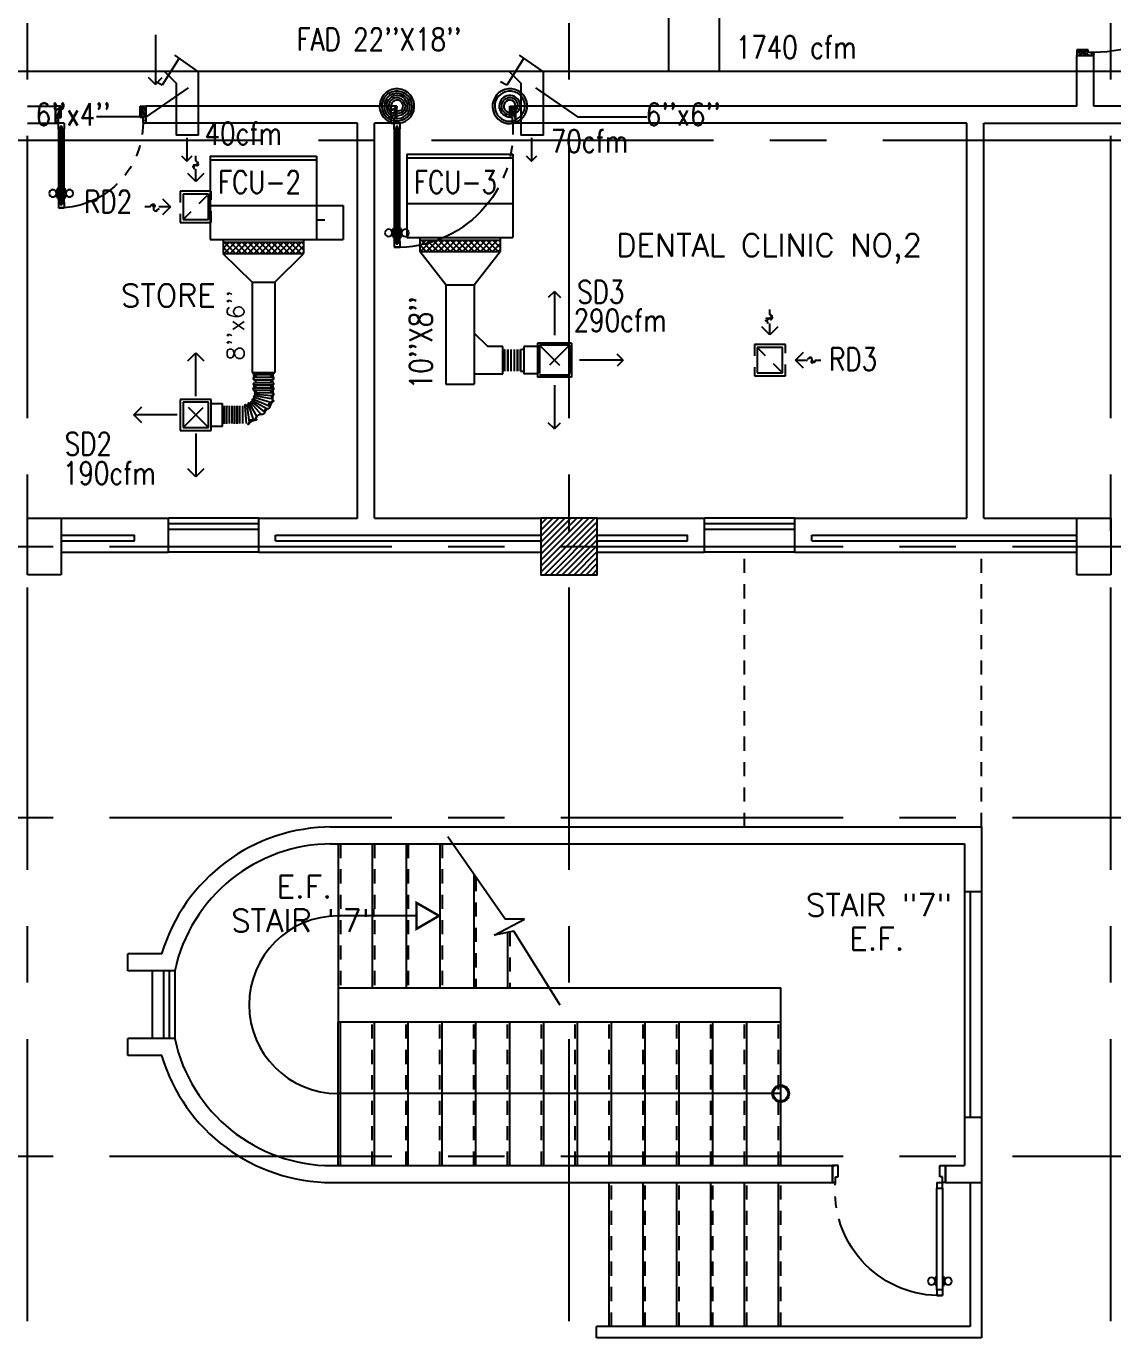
# Model space of a CAD drawing. Extents: x 417866230.2 to 417866327.8, y 43498045.5 to 43498135.4.
# Drawn here: x 417866274.21 to 417866283.83, y 43498056.09 to 43498067.71 of the extents above; entities that cross this region are included whole.
import ezdxf
from ezdxf.enums import TextEntityAlignment as Align

# ---------------------------------------------------------------- set-up
doc = ezdxf.new("R2010")
doc.units = 0
doc.header["$MEASUREMENT"] = 0
for name, pattern in [('CENTERX2', [4, 2.5, -0.5, 0.5, -0.5]), ('HIDDEN', [0.375, 0.25, -0.125]), ('HIDDEN2', [0.1875, 0.125, -0.0625])]:
    doc.linetypes.add(name, pattern=pattern)
doc.layers.get('0').update_dxf_attribs({"linetype": 'CONTINUOUS'})
for name, color, linetype in [('AXES', 11, 'CENTERX2'), ('COL', 9, 'CONTINUOUS'), ('DOOR', 9, 'CONTINUOUS'), ('DUCT', 6, 'CONTINUOUS'), ('FCU', 6, 'CONTINUOUS'), ('Handrail', 9, 'CONTINUOUS'), ('HAT', 12, 'CONTINUOUS'), ('HIDDEN', 9, 'HIDDEN2'), ('INSUL', 9, 'CONTINUOUS'), ('M-AC-FLEX', 3, 'CONTINUOUS'), ('M-EGU.', 2, 'CONTINUOUS'), ('RM-NAME', 9, 'CONTINUOUS'), ('SCD', 2, 'CONTINUOUS'), ('Step', 9, 'CONTINUOUS'), ('STR', 9, 'CONTINUOUS'), ('WALL', 4, 'CONTINUOUS'), ('WIN', 9, 'CONTINUOUS')]:
    doc.layers.add(name, color=color, linetype=linetype)
doc.styles.add('ROMANS', font='ROMANS.shx', dxfattribs={"width": 0.6})
pattern_1 = [(45, (0, 0), (-26.5165042945, 26.5165042945), [])]

# ---------------------------------------------------------------- blocks, each defined once
blk = doc.blocks.new('RM1')
at = {"layer": 'RM-NAME', "style": 'ROMANS'}
for tag, p in [('ROOMNAME1', (0, 324)), ('ROOMNAME2', (0, 0))]:
    blk.add_attdef(tag, text='', height=200, dxfattribs=at).set_placement(p, align=Align.MIDDLE)
blk = doc.blocks.new('*X105')
at = {"color": 0}
for p, q in [((61359, 10129), (61837, 10607)), ((61359, 10182), (61784, 10607)), ((61359, 10235), (61731, 10607)), ((61359, 10288), (61678, 10607)), ((61359, 10341), (61624, 10607)), ((61359, 10395), (61571, 10607)), ((61359, 10448), (61518, 10607)), ((61359, 10501), (61465, 10607)), ((61359, 10554), (61412, 10607)), ((61359, 10607), (61359, 10607)), ((61390, 10107), (61859, 10576)), ((61443, 10107), (61859, 10523)), ((61496, 10107), (61859, 10470)), ((61549, 10107), (61859, 10417)), ((61602, 10107), (61859, 10364)), ((61655, 10107), (61859, 10311)), ((61708, 10107), (61859, 10258)), ((61761, 10107), (61859, 10205)), ((61814, 10107), (61859, 10152))]:
    blk.add_line(p, q, dxfattribs=at)
blk = doc.blocks.new('COL50')
at = {"layer": 'COL'}
blk.add_lwpolyline([(-250, 250), (-250, -250), (250, -250), (250, 250)], close=True, dxfattribs=at)
blk = doc.blocks.new('A$C74DC60CF')
at = {"layer": 'DOOR', "color": 0, "linetype": 'ByBlock'}
for p, q in [((74, 1078), (74, 1168)), ((81, 1168), (74, 1168)), ((81, 1200), (81, 1250)), ((131, 1250), (81, 1250)), ((81, 1250), (131, 1250)), ((81, 1200), (98, 1200)), ((98, 1200), (98, 1220)), ((98, 1220), (114, 1220)), ((114, 1200), (114, 1220)), ((114, 1200), (131, 1200)), ((131, 1200), (131, 1250)), ((131, 1168), (138, 1168)), ((138, 1078), (138, 1168)), ((65, 1155), (65, 1090)), ((74, 1155), (65, 1155)), ((74, 1090), (65, 1090)), ((74, 1155), (74, 1090)), ((81, 1078), (74, 1078)), ((131, 1078), (138, 1078)), ((138, 1155), (138, 1090)), ((138, 1155), (147, 1155)), ((138, 1090), (147, 1090)), ((147, 1155), (147, 1090)), ((56, 150), (56, 0)), ((56, 150), (81, 150)), ((98, 200), (81, 200)), ((81, 200), (81, 150)), ((131, 150), (81, 150)), ((81, 150), (81, 100)), ((98, 180), (98, 200)), ((114, 180), (98, 180)), ((131, 200), (114, 200)), ((114, 200), (114, 180)), ((131, 150), (131, 200)), ((1131, 150), (1131, 100)), ((1156, 150), (1131, 150)), ((1156, 150), (1156, 0)), ((1156, 0), (1156, 150)), ((106, 0), (56, 0)), ((81, 100), (106, 100)), ((106, 100), (106, 0)), ((1131, 100), (1106, 100)), ((1106, 100), (1106, 0)), ((1106, 0), (1156, 0))]:
    blk.add_line(p, q, dxfattribs=at)
at = {"layer": 'DOOR', "linetype": 'ByBlock'}
for p, q in [((81, 200), (81, 1200)), ((98, 200), (98, 1200)), ((114, 200), (114, 1200)), ((131, 1200), (131, 200))]:
    blk.add_line(p, q, dxfattribs=at)
at = {"layer": 'DOOR', "color": 9, "linetype": 'ByBlock'}
for p, q in [((106, 0), (56, 114)), ((106, 0), (56, 40)), ((106, 0), (93, 100)), ((1106, 0), (1156, 114)), ((1106, 0), (1119, 100)), ((1106, 0), (1156, 40))]:
    blk.add_line(p, q, dxfattribs=at)
at = {"layer": 'DOOR', "color": 0, "linetype": 'ByBlock'}
for centre in [(32, 1123), (179, 1123)]:
    blk.add_circle(centre, 32.4, dxfattribs=at)
at = {"layer": 'DOOR', "linetype": 'HIDDEN', "ltscale": 0.5}
blk.add_arc((106, 223), 1028, 355.9414, 91.3941, dxfattribs=at)
at = {"layer": 'DOOR', "color": 9, "linetype": 'ByBlock'}
for centre, radius, start, end in [((106, 0), 154, 103.7142, 108.8947), ((106, 0), 134, 100.72, 111.8402), ((1106, 0), 134, 68.1598, 79.28), ((1106, 0), 154, 71.1053, 76.2858), ((106, 0), 114, 102.6226, 115.9162), ((106, 0), 94.4, 90, 121.9818), ((106, 0), 74.4, 90, 132.2236), ((106, 0), 54.4, 90, 156.7926), ((106, 0), 34.4, 90, 180), ((106, 0), 14.4, 90, 180), ((1106, 0), 94.4, 58.0182, 90), ((1106, 0), 74.4, 47.7764, 90), ((1106, 0), 54.4, 23.2074, 90), ((1106, 0), 34.4, 0, 90), ((1106, 0), 14.4, 0, 90)]:
    blk.add_arc(centre, radius, start, end, dxfattribs=at)
blk = doc.blocks.new('DOOR80')
at = {"layer": 'DOOR', "color": 7, "linetype": 'ByBlock'}
for p, q in [((-150, 800), (0, 800)), ((-150, 800), (-150, 775)), ((0, 800), (-150, 800)), ((-150, 775), (-100, 775)), ((0, 750), (-114, 800)), ((-100, 775), (-100, 750)), ((0, 750), (-100, 763)), ((-100, 750), (0, 750)), ((0, 750), (-40, 800)), ((0, 750), (0, 800)), ((-850, 75), (-900, 75)), ((-900, 75), (-900, 25)), ((-900, 25), (-900, 75)), ((-850, 25), (-900, 25)), ((-850, 58), (-870, 58)), ((-870, 42), (-870, 58)), ((-850, 42), (-870, 42)), ((-850, 58), (-850, 75)), ((-850, 25), (-850, 42)), ((-727, 82), (-817, 82)), ((-817, 75), (-817, 82)), ((-817, 25), (-817, 18)), ((-727, 18), (-817, 18)), ((-805, 91), (-740, 91)), ((-805, 82), (-805, 91)), ((-805, 82), (-740, 82)), ((-805, 18), (-740, 18)), ((-805, 18), (-805, 9)), ((-805, 9), (-740, 9)), ((-740, 82), (-740, 91)), ((-740, 18), (-740, 9)), ((-727, 75), (-727, 82)), ((-727, 25), (-727, 18)), ((-150, 75), (-200, 75)), ((-200, 75), (-200, 58)), ((-200, 58), (-180, 58)), ((-180, 42), (-200, 42)), ((-200, 42), (-200, 25)), ((-200, 25), (-150, 25)), ((-180, 58), (-180, 42)), ((-150, 75), (-150, 25)), ((-150, 25), (-100, 25)), ((-150, 0), (-150, 25)), ((0, 0), (-150, 0)), ((0, 50), (-114, 0)), ((-100, 25), (-100, 50)), ((0, 50), (-100, 37)), ((-100, 50), (0, 50)), ((0, 50), (-40, 0)), ((0, 50), (0, 0))]:
    blk.add_line(p, q, dxfattribs=at)
at = {"layer": 'DOOR', "linetype": 'ByBlock'}
for p, q in [((-850, 75), (-200, 75)), ((-200, 58), (-850, 58)), ((-200, 42), (-850, 42)), ((-200, 25), (-850, 25))]:
    blk.add_line(p, q, dxfattribs=at)
at = {"layer": 'DOOR', "color": 7, "linetype": 'ByBlock'}
for centre in [(-772, 124), (-772, -24)]:
    blk.add_circle(centre, 32.4, dxfattribs=at)
at = {"layer": 'DOOR', "linetype": 'HIDDEN', "ltscale": 0.5}
blk.add_arc((-149, 23), 752, 90.0695, 176.0204, dxfattribs=at)
at = {"layer": 'DOOR', "color": 7, "linetype": 'ByBlock'}
for centre, radius, start, end in [((0, 750), 154, 161.1053, 166.2858), ((0, 750), 134, 158.1598, 169.28), ((0, 750), 94.4, 148.0182, 180), ((0, 750), 74.4, 137.7764, 180), ((0, 750), 54.4, 113.2074, 180), ((0, 750), 34.4, 90, 180), ((0, 750), 14.4, 90, 180), ((0, 50), 154, 193.7142, 198.8947), ((0, 50), 134, 190.72, 201.8402), ((0, 50), 114, 192.6226, 205.9162), ((0, 50), 94.4, 180, 211.9818), ((0, 50), 74.4, 180, 222.2236), ((0, 50), 54.4, 180, 246.7926), ((0, 50), 34.4, 180, 270), ((0, 50), 14.4, 180, 270)]:
    blk.add_arc(centre, radius, start, end, dxfattribs=at)
blk = doc.blocks.new('DOOR100')
at = {"layer": 'DOOR', "color": 7, "linetype": 'ByBlock'}
for p, q in [((-75, 1250), (-75, 1300)), ((-75, 1300), (-25, 1300)), ((-25, 1300), (-75, 1300)), ((-25, 1250), (-25, 1300)), ((-91, 1205), (-91, 1140)), ((-82, 1205), (-91, 1205)), ((-82, 1128), (-82, 1218)), ((-75, 1218), (-82, 1218)), ((-82, 1205), (-82, 1140)), ((-58, 1250), (-75, 1250)), ((-58, 1250), (-58, 1270)), ((-42, 1270), (-58, 1270)), ((-42, 1250), (-42, 1270)), ((-25, 1250), (-42, 1250)), ((-25, 1218), (-18, 1218)), ((-18, 1128), (-18, 1218)), ((-18, 1205), (-18, 1140)), ((-18, 1205), (-9, 1205)), ((-9, 1205), (-9, 1140)), ((-82, 1140), (-91, 1140)), ((-75, 1128), (-82, 1128)), ((-25, 1128), (-18, 1128)), ((-18, 1140), (-9, 1140)), ((-1200, 0), (-1200, 150)), ((-1200, 150), (-1175, 150)), ((-1200, 150), (-1200, 0)), ((-1175, 150), (-1175, 100)), ((-75, 200), (-58, 200)), ((-75, 150), (-75, 200)), ((-75, 150), (-25, 150)), ((-58, 200), (-58, 180)), ((-58, 180), (-42, 180)), ((-42, 200), (-25, 200)), ((-42, 180), (-42, 200)), ((-25, 200), (-25, 150)), ((0, 150), (-25, 150)), ((-25, 150), (-25, 100)), ((0, 0), (0, 150)), ((0, 150), (0, 0)), ((-1150, 0), (-1200, 114)), ((-1150, 0), (-1200, 40)), ((-1150, 0), (-1200, 0)), ((-1175, 100), (-1150, 100)), ((-1150, 0), (-1163, 100)), ((-1150, 100), (-1150, 0)), ((-50, 0), (0, 114)), ((-50, 100), (-50, 0)), ((-50, 0), (-37, 100)), ((-25, 100), (-50, 100)), ((-50, 0), (0, 40)), ((-50, 0), (0, 0))]:
    blk.add_line(p, q, dxfattribs=at)
at = {"layer": 'DOOR', "linetype": 'ByBlock'}
for p, q in [((-75, 1250), (-75, 200)), ((-58, 200), (-58, 1250)), ((-42, 200), (-42, 1250)), ((-25, 200), (-25, 1250))]:
    blk.add_line(p, q, dxfattribs=at)
at = {"layer": 'DOOR', "color": 7, "linetype": 'ByBlock'}
for centre in [(-124, 1173), (24, 1173)]:
    blk.add_circle(centre, 32.4, dxfattribs=at)
at = {"layer": 'DOOR', "linetype": 'HIDDEN', "ltscale": 0.5}
blk.add_arc((-25, 150), 1150, 90, 180, dxfattribs=at)
at = {"layer": 'DOOR', "color": 7, "linetype": 'ByBlock'}
for centre, radius, start, end in [((-1150, 0), 154, 103.7142, 108.8947), ((-1150, 0), 134, 100.72, 111.8402), ((-50, 0), 134, 68.1598, 79.28), ((-50, 0), 154, 71.1053, 76.2858), ((-1150, 0), 94.4, 90, 121.9818), ((-1150, 0), 74.4, 90, 132.2236), ((-1150, 0), 54.4, 90, 156.7926), ((-1150, 0), 34.4, 90, 180), ((-1150, 0), 14.4, 90, 180), ((-50, 0), 94.4, 58.0182, 90), ((-50, 0), 74.4, 47.7764, 90), ((-50, 0), 54.4, 23.2074, 90), ((-50, 0), 34.4, 0, 90), ((-50, 0), 14.4, 0, 90), ((-50, 0), 114, 64.0838, 77.3774)]:
    blk.add_arc(centre, radius, start, end, dxfattribs=at)
blk = doc.blocks.new('STL-DR')
at = {"layer": 'DOOR', "color": 0, "linetype": 'ByBlock'}
for p, q in [((50, 0), (0, 0)), ((0, -150), (0, 0)), ((50, -100), (50, 0)), ((25, -100), (50, -100)), ((25, -150), (25, -100)), ((950, -100), (950, 0)), ((950, 0), (1000, 0)), ((975, -100), (950, -100)), ((975, -150), (975, -100)), ((1000, 0), (1000, -150)), ((0, -150), (25, -150)), ((75, -150), (25, -150)), ((25, -200), (25, -150)), ((75, -200), (25, -200)), ((75, -150), (75, -200)), ((1000, -150), (975, -150)), ((18, -990), (9, -990)), ((9, -1055), (9, -990)), ((18, -978), (18, -1068)), ((25, -978), (18, -978)), ((18, -1055), (18, -990)), ((75, -978), (82, -978)), ((82, -978), (82, -1068)), ((82, -990), (91, -990)), ((82, -1055), (82, -990)), ((91, -1055), (91, -990)), ((18, -1055), (9, -1055)), ((25, -1068), (18, -1068)), ((25, -1100), (75, -1100)), ((25, -1100), (25, -1150)), ((25, -1150), (75, -1150)), ((75, -1150), (25, -1150)), ((75, -1068), (82, -1068)), ((75, -1100), (75, -1150)), ((82, -1055), (91, -1055))]:
    blk.add_line(p, q, dxfattribs=at)
at = {"layer": 'DOOR', "linetype": 'ByBlock'}
for p, q in [((25, -200), (25, -1100)), ((75, -1100), (75, -200))]:
    blk.add_line(p, q, dxfattribs=at)
at = {"layer": 'DOOR', "color": 0, "linetype": 'ByBlock'}
for centre in [(-24, -1023), (124, -1023)]:
    blk.add_circle(centre, 32.4, dxfattribs=at)
at = {"layer": 'DOOR', "linetype": 'HIDDEN', "ltscale": 0.5}
blk.add_arc((50, -223), 928, 271.544, 4.4816, dxfattribs=at)
at = {"layer": 'WALL'}
for p, q in [((0, 0), (0, -150)), ((0, 0), (0, -150)), ((1000, 0), (1000, -150))]:
    blk.add_line(p, q, dxfattribs=at)
blk = doc.blocks.new('9RCD')
at = {"color": 2}
blk.add_line((0, 407), (0, 450), dxfattribs=at)
at = {"layer": 'M-EGU.'}
for p, q in [((0, 225), (-71, 296)), ((0, 225), (0, 332)), ((71, 296), (0, 225)), ((-225, 0), (-326, 0)), ((-296, 71), (-225, 0)), ((-225, 0), (-296, -71)), ((112, 112), (-112, 112)), ((-112, 112), (-112, -112)), ((112, -112), (112, 112)), ((-112, -112), (112, -112))]:
    blk.add_line(p, q, dxfattribs=at)
at = {"layer": 'M-EGU.', "linetype": 'HIDDEN'}
for p, q in [((138, 138), (-138, 138)), ((-138, 138), (-138, -138)), ((138, -138), (138, 138)), ((-112, -112), (112, 112)), ((-138, -138), (138, -138))]:
    blk.add_line(p, q, dxfattribs=at)
at = {"layer": 'M-EGU.', "color": 2}
blk.add_line((-406, 0), (-450, 0), dxfattribs=at)
blk.add_lwpolyline([(0, 407, -0.187862), (18, 396, -0.202645), (23, 376, -0.616915), (-2, 368, 0.668708), (-25, 358, 0.194285), (-18, 340, 0.186051), (0, 332)], format="xyb", dxfattribs=at)
at = {"layer": 'M-EGU.'}
blk.add_lwpolyline([(-406, 0, -0.1324), (-395, 16, -0.15664), (-379, 22, -0.736612), (-367, -9, 0.774232), (-353, -39, 0.203349), (-332, -26, 0.193808), (-326, 0)], format="xyb", dxfattribs=at)
blk = doc.blocks.new('*X118')
at = {"color": 0}
for p, q in [((23912, -1650), (23966, -1596)), ((23912, -1597), (23913, -1596)), ((23919, -1696), (24019, -1596)), ((24023, -1696), (23923, -1596)), ((23972, -1696), (24072, -1596)), ((24076, -1696), (23976, -1596)), ((24025, -1696), (24125, -1596)), ((24129, -1696), (24029, -1596)), ((24078, -1696), (24178, -1596)), ((24182, -1696), (24082, -1596)), ((24131, -1696), (24231, -1596)), ((24235, -1696), (24135, -1596)), ((24184, -1696), (24284, -1596)), ((24288, -1696), (24188, -1596)), ((24237, -1696), (24337, -1596)), ((24341, -1696), (24241, -1596)), ((24290, -1696), (24390, -1596)), ((24394, -1696), (24294, -1596)), ((24343, -1696), (24443, -1596)), ((24447, -1696), (24347, -1596)), ((24396, -1696), (24496, -1596)), ((24500, -1696), (24400, -1596)), ((24449, -1696), (24549, -1596)), ((24553, -1696), (24453, -1596)), ((24502, -1696), (24602, -1596)), ((24606, -1696), (24506, -1596)), ((24624, -1660), (24559, -1596)), ((24624, -1607), (24612, -1596)), ((23970, -1696), (23912, -1638)), ((23917, -1696), (23912, -1691)), ((24555, -1696), (24624, -1628)), ((24608, -1696), (24624, -1681))]:
    blk.add_line(p, q, dxfattribs=at)
blk = doc.blocks.new('WAP12')
at = {"color": 6}
for p, q in [((-559, 529), (381, 529)), ((-559, 529), (-559, -208)), ((381, 529), (381, -208)), ((-559, 92), (381, 92)), ((-559, -208), (381, -208))]:
    blk.add_line(p, q, dxfattribs=at)
at = {"color": 3}
for p, q in [((-559, 497), (381, 497)), ((381, 92), (619, 92)), ((619, 92), (619, -208)), ((381, -34), (455, -34)), ((-445, -208), (-445, -333)), ((267, -208), (267, -333)), ((381, -208), (619, -208)), ((-445, -233), (267, -233)), ((-445, -333), (267, -333))]:
    blk.add_line(p, q, dxfattribs=at)
at = {"color": 11}
blk.add_blockref('*X118', (-24357, 1362), dxfattribs=at)

msp = doc.modelspace()

# ---------------------------------------------------------------- hatches: boundary and pattern name
at = {"layer": 'HAT'}
h = msp.add_hatch(dxfattribs=at)
h.set_pattern_fill('ANSI31', color=256, scale=300, style=0)
h.set_pattern_definition(pattern_1)
h.paths.add_polyline_path([(417866274.517, 43498063.352), (417866274.217, 43498063.352), (417866274.217, 43498063.102), (417866274.517, 43498063.102)])
h.paths.add_polyline_path([(417866274.517, 43498063.102), (417866274.217, 43498063.102), (417866274.217, 43498062.852), (417866274.517, 43498062.852)])
h = msp.add_hatch(dxfattribs=at)
h.set_pattern_fill('ANSI31', color=256, scale=300, style=0)
h.set_pattern_definition(pattern_1)
h.paths.add_polyline_path([(417866283.817, 43498063.352), (417866283.517, 43498063.352), (417866283.517, 43498063.102), (417866283.817, 43498063.102)])
h.paths.add_polyline_path([(417866283.817, 43498063.102), (417866283.517, 43498063.102), (417866283.517, 43498062.852), (417866283.817, 43498062.852)])

# ---------------------------------------------------------------- linework, layer by layer
at = {"layer": 'AXES'}
for p, q in [((417866279.017, 43498056.238), (417866279.017, 43498135.05)), ((417866274.217, 43498056.238), (417866274.217, 43498134.375)), ((417866283.817, 43498056.238), (417866283.817, 43498134.365)), ((417866241.797, 43498066.702), (417866300.037, 43498066.702)), ((417866230.945, 43498063.102), (417866301.237, 43498063.102)), ((417866230.945, 43498060.702), (417866300.037, 43498060.702)), ((417866230.945, 43498057.702), (417866298.237, 43498057.702)), ((417866230.945, 43498057.702), (417866298.237, 43498057.702))]:
    msp.add_line(p, q, dxfattribs=at)
at = {"layer": 'COL'}
for p, q in [((417866274.217, 43498063.352), (417866274.517, 43498063.352)), ((417866274.217, 43498062.852), (417866274.217, 43498063.352)), ((417866274.517, 43498063.352), (417866274.517, 43498062.852)), ((417866283.517, 43498063.352), (417866283.817, 43498063.352)), ((417866283.517, 43498062.852), (417866283.517, 43498063.352)), ((417866283.817, 43498063.352), (417866283.817, 43498062.852)), ((417866274.517, 43498062.852), (417866274.217, 43498062.852)), ((417866283.817, 43498062.852), (417866283.517, 43498062.852))]:
    msp.add_line(p, q, dxfattribs=at)
at = {"layer": 'DUCT'}
for p, q in [((417866279.897, 43498067.861), (417866279.897, 43498067.311)), ((417866280.348, 43498067.811), (417866280.348, 43498067.311)), ((417866275.561, 43498067.428), (417866275.41, 43498067.189)), ((417866275.734, 43498067.307), (417866275.524, 43498067.454)), ((417866278.616, 43498067.428), (417866278.466, 43498067.189)), ((417866278.789, 43498067.307), (417866278.579, 43498067.454)), ((417866268.615, 43498067.311), (417866298.703, 43498067.311)), ((417866275.434, 43498067.307), (417866275.534, 43498067.207)), ((417866275.734, 43498066.745), (417866275.734, 43498067.307)), ((417866278.489, 43498067.307), (417866278.589, 43498067.207)), ((417866278.789, 43498066.745), (417866278.789, 43498067.307)), ((417866275.41, 43498067.189), (417866275.354, 43498067.217)), ((417866275.41, 43498067.189), (417866275.41, 43498067.189)), ((417866275.534, 43498067.207), (417866275.534, 43498066.745)), ((417866278.466, 43498067.189), (417866278.41, 43498067.217)), ((417866278.589, 43498067.207), (417866278.589, 43498066.745)), ((417866275.734, 43498066.745), (417866275.534, 43498066.745)), ((417866277.925, 43498065.419), (417866277.694, 43498065.715)), ((417866278.175, 43498065.419), (417866278.406, 43498065.715)), ((417866277.925, 43498065.419), (417866278.175, 43498065.419)), ((417866277.925, 43498065.419), (417866277.925, 43498064.541)), ((417866278.175, 43498065.419), (417866278.175, 43498064.541)), ((417866278.177, 43498064.992), (417866278.297, 43498064.872)), ((417866278.429, 43498064.872), (417866278.297, 43498064.872)), ((417866278.429, 43498064.632), (417866278.429, 43498064.872)), ((417866278.177, 43498064.632), (417866278.429, 43498064.632)), ((417866277.925, 43498064.541), (417866278.175, 43498064.541))]:
    msp.add_line(p, q, dxfattribs=at)
at = {"layer": 'DUCT', "linetype": 'Continuous'}
for p, q in [((417866278.789, 43498066.745), (417866278.589, 43498066.745)), ((417866276.209, 43498065.442), (417866275.953, 43498065.695)), ((417866276.409, 43498065.442), (417866276.665, 43498065.695)), ((417866276.209, 43498065.442), (417866276.209, 43498064.644)), ((417866276.209, 43498065.442), (417866276.409, 43498065.442)), ((417866276.409, 43498065.442), (417866276.409, 43498064.644)), ((417866276.209, 43498064.644), (417866276.409, 43498064.644))]:
    msp.add_line(p, q, dxfattribs=at)
at = {"layer": 'FCU', "color": 6}
for p, q in [((417866277.58, 43498066.577), (417866278.52, 43498066.577)), ((417866277.58, 43498066.577), (417866277.58, 43498065.84)), ((417866278.52, 43498066.577), (417866278.52, 43498065.84)), ((417866277.58, 43498066.14), (417866278.52, 43498066.14)), ((417866277.58, 43498065.84), (417866278.52, 43498065.84))]:
    msp.add_line(p, q, dxfattribs=at)
at = {"layer": 'FCU', "color": 3}
for p, q in [((417866277.58, 43498066.545), (417866278.52, 43498066.545)), ((417866277.694, 43498065.84), (417866277.694, 43498065.715)), ((417866278.406, 43498065.84), (417866278.406, 43498065.715)), ((417866277.694, 43498065.815), (417866278.406, 43498065.815)), ((417866277.694, 43498065.715), (417866278.406, 43498065.715))]:
    msp.add_line(p, q, dxfattribs=at)
at = {"layer": 'Handrail'}
for p, q in [((417866282.572, 43498057.467), (417866282.572, 43498056.192)), ((417866282.672, 43498057.467), (417866282.672, 43498056.092)), ((417866282.572, 43498056.192), (417866279.259, 43498056.192)), ((417866279.259, 43498056.092), (417866279.259, 43498056.192)), ((417866282.672, 43498056.092), (417866279.259, 43498056.092))]:
    msp.add_line(p, q, dxfattribs=at)
at = {"layer": 'HIDDEN'}
for p, q in [((417866280.572, 43498060.617), (417866280.572, 43498063.052)), ((417866282.672, 43498060.617), (417866282.672, 43498063.052))]:
    msp.add_line(p, q, dxfattribs=at)
at = {"layer": 'INSUL'}
for p, q in [((417866274.517, 43498063.202), (417866275.167, 43498063.202)), ((417866275.167, 43498063.152), (417866275.167, 43498063.202)), ((417866276.417, 43498063.202), (417866278.767, 43498063.202)), ((417866276.417, 43498063.152), (417866276.417, 43498063.202)), ((417866279.267, 43498063.202), (417866280.067, 43498063.202)), ((417866280.067, 43498063.152), (417866280.067, 43498063.202)), ((417866281.167, 43498063.202), (417866283.517, 43498063.202)), ((417866281.167, 43498063.152), (417866281.167, 43498063.202)), ((417866274.517, 43498063.152), (417866275.167, 43498063.152)), ((417866276.417, 43498063.152), (417866278.767, 43498063.152)), ((417866279.267, 43498063.152), (417866280.067, 43498063.152)), ((417866281.167, 43498063.152), (417866283.517, 43498063.152))]:
    msp.add_line(p, q, dxfattribs=at)
at = {"layer": 'M-AC-FLEX', "color": 11}
for p, q in [((417866278.444, 43498064.656), (417866278.444, 43498064.848)), ((417866278.444, 43498064.848), (417866278.444, 43498064.656)), ((417866278.444, 43498064.848), (417866278.444, 43498064.656)), ((417866278.444, 43498064.656), (417866278.444, 43498064.848)), ((417866278.473, 43498064.848), (417866278.473, 43498064.656)), ((417866278.473, 43498064.656), (417866278.473, 43498064.848)), ((417866278.473, 43498064.656), (417866278.473, 43498064.848)), ((417866278.473, 43498064.848), (417866278.473, 43498064.656)), ((417866278.501, 43498064.848), (417866278.501, 43498064.656)), ((417866278.501, 43498064.848), (417866278.501, 43498064.656)), ((417866278.53, 43498064.848), (417866278.53, 43498064.656)), ((417866278.53, 43498064.848), (417866278.53, 43498064.656)), ((417866278.559, 43498064.848), (417866278.559, 43498064.656)), ((417866278.559, 43498064.656), (417866278.559, 43498064.848)), ((417866278.559, 43498064.656), (417866278.559, 43498064.848)), ((417866278.559, 43498064.848), (417866278.559, 43498064.656)), ((417866278.587, 43498064.656), (417866278.587, 43498064.848)), ((417866278.587, 43498064.848), (417866278.587, 43498064.656)), ((417866278.587, 43498064.848), (417866278.587, 43498064.656)), ((417866278.587, 43498064.656), (417866278.587, 43498064.848)), ((417866276.23, 43498064.625), (417866276.387, 43498064.625)), ((417866276.23, 43498064.625), (417866276.387, 43498064.625)), ((417866276.23, 43498064.625), (417866276.387, 43498064.625)), ((417866276.23, 43498064.625), (417866276.387, 43498064.625)), ((417866276.23, 43498064.601), (417866276.387, 43498064.601)), ((417866276.23, 43498064.601), (417866276.387, 43498064.601)), ((417866276.23, 43498064.601), (417866276.387, 43498064.601)), ((417866276.23, 43498064.601), (417866276.387, 43498064.601)), ((417866276.23, 43498064.578), (417866276.387, 43498064.578)), ((417866276.23, 43498064.554), (417866276.387, 43498064.554)), ((417866276.387, 43498064.531), (417866276.23, 43498064.531)), ((417866276.23, 43498064.508), (417866276.387, 43498064.508)), ((417866276.387, 43498064.508), (417866276.23, 43498064.508)), ((417866276.23, 43498064.485), (417866276.387, 43498064.485)), ((417866276.23, 43498064.438), (417866276.391, 43498064.411)), ((417866276.235, 43498064.45), (417866276.387, 43498064.438)), ((417866276.387, 43498064.461), (417866276.237, 43498064.463)), ((417866275.958, 43498064.347), (417866275.958, 43498064.19)), ((417866275.958, 43498064.347), (417866275.958, 43498064.19)), ((417866275.958, 43498064.189), (417866275.958, 43498064.346)), ((417866275.958, 43498064.189), (417866275.958, 43498064.346)), ((417866275.981, 43498064.347), (417866275.981, 43498064.19)), ((417866275.981, 43498064.347), (417866275.981, 43498064.19)), ((417866275.981, 43498064.189), (417866275.981, 43498064.346)), ((417866275.981, 43498064.189), (417866275.981, 43498064.346)), ((417866276.005, 43498064.347), (417866276.005, 43498064.19)), ((417866276.005, 43498064.347), (417866276.005, 43498064.19)), ((417866276.028, 43498064.347), (417866276.028, 43498064.19)), ((417866276.028, 43498064.347), (417866276.028, 43498064.19)), ((417866276.052, 43498064.347), (417866276.052, 43498064.19)), ((417866276.052, 43498064.189), (417866276.052, 43498064.346)), ((417866276.075, 43498064.347), (417866276.075, 43498064.19)), ((417866276.075, 43498064.189), (417866276.075, 43498064.346)), ((417866276.098, 43498064.347), (417866276.098, 43498064.19)), ((417866276.122, 43498064.347), (417866276.122, 43498064.19)), ((417866276.145, 43498064.347), (417866276.157, 43498064.19)), ((417866276.161, 43498064.354), (417866276.183, 43498064.204)), ((417866276.174, 43498064.362), (417866276.222, 43498064.219)), ((417866276.183, 43498064.37), (417866276.252, 43498064.243)), ((417866276.195, 43498064.378), (417866276.29, 43498064.272)), ((417866276.206, 43498064.383), (417866276.314, 43498064.295)), ((417866276.214, 43498064.393), (417866276.344, 43498064.321)), ((417866276.221, 43498064.408), (417866276.359, 43498064.348)), ((417866276.227, 43498064.423), (417866276.38, 43498064.377))]:
    msp.add_line(p, q, dxfattribs=at)
at = {"layer": 'M-AC-FLEX'}
for points in [[(417866278.429, 43498064.834, 0.426944), (417866278.444, 43498064.848)], [(417866278.444, 43498064.848, -0.426944), (417866278.429, 43498064.834, -0.426944)], [(417866278.444, 43498064.848, -0.412332), (417866278.43, 43498064.834, -0.412332)], [(417866278.473, 43498064.848, -0.00451), (417866278.473, 43498064.848, 1.018005), (417866278.444, 43498064.848)], [(417866278.444, 43498064.848, 0.00451), (417866278.444, 43498064.848, -1.018005), (417866278.473, 43498064.848)], [(417866278.473, 43498064.848, 1), (417866278.501, 43498064.848, -1), (417866278.53, 43498064.848)], [(417866278.473, 43498064.848, 0.412332), (417866278.487, 43498064.834, 0.412332)], [(417866278.501, 43498064.848, -1), (417866278.473, 43498064.848)], [(417866278.501, 43498064.848, -1), (417866278.53, 43498064.848)], [(417866278.559, 43498064.848, -1), (417866278.53, 43498064.848, 1), (417866278.501, 43498064.848)], [(417866278.53, 43498064.848, 1), (417866278.501, 43498064.848)], [(417866278.53, 43498064.848, 1), (417866278.559, 43498064.848)], [(417866278.559, 43498064.848, 0.00451), (417866278.559, 43498064.848, -1.018005), (417866278.587, 43498064.848)], [(417866278.587, 43498064.848, -0.00451), (417866278.587, 43498064.848, 1.018005), (417866278.559, 43498064.848)], [(417866278.587, 43498064.848, 1), (417866278.615, 43498064.848, -0.12762), (417866278.617, 43498064.855, -0.12762)], [(417866278.615, 43498064.848, -1), (417866278.587, 43498064.848)], [(417866278.444, 43498064.656, 0.426944), (417866278.429, 43498064.671, 0.426944)], [(417866278.444, 43498064.656, 0.412332), (417866278.43, 43498064.671, 0.412332)], [(417866278.473, 43498064.656, -0.412332), (417866278.487, 43498064.671, -0.412332)], [(417866278.473, 43498064.656, -1), (417866278.501, 43498064.656, 1), (417866278.53, 43498064.656)], [(417866278.559, 43498064.656, 1), (417866278.53, 43498064.656, -1), (417866278.501, 43498064.656)], [(417866278.587, 43498064.656, -1), (417866278.615, 43498064.656, 0.12762), (417866278.617, 43498064.649, 0.12762)], [(417866276.23, 43498064.601, 1), (417866276.23, 43498064.625, -0.623355), (417866276.221, 43498064.644, -0.623355)], [(417866276.23, 43498064.625, -1), (417866276.23, 43498064.601, 1), (417866276.23, 43498064.578, -1), (417866276.23, 43498064.554, 0.008922), (417866276.23, 43498064.554, 0.008922)], [(417866276.23, 43498064.625, -1), (417866276.23, 43498064.601, 0.67797), (417866276.222, 43498064.581, 0.67797)], [(417866276.23, 43498064.531, -0.999838), (417866276.23, 43498064.554)], [(417866276.23, 43498064.601, 1), (417866276.23, 43498064.625, -0.204245), (417866276.222, 43498064.628, -0.204245)], [(417866276.222, 43498064.628, 0.204245), (417866276.23, 43498064.625)], [(417866276.23, 43498064.601, 1), (417866276.23, 43498064.625, -0.204245), (417866276.222, 43498064.628, -0.204245)], [(417866276.222, 43498064.628, 0.204245), (417866276.23, 43498064.625)], [(417866276.23, 43498064.625, -1), (417866276.23, 43498064.601, 0.204245), (417866276.222, 43498064.598, 0.204245)], [(417866276.23, 43498064.625, -1), (417866276.23, 43498064.601, 0.204245), (417866276.222, 43498064.598, 0.204245)], [(417866276.222, 43498064.598, -0.204245), (417866276.23, 43498064.601)], [(417866276.222, 43498064.598, -0.204245), (417866276.23, 43498064.601)], [(417866276.387, 43498064.601, -1), (417866276.387, 43498064.625, 0.623356), (417866276.396, 43498064.644, 0.623356)], [(417866276.387, 43498064.601, -1), (417866276.387, 43498064.625, 0.204245), (417866276.396, 43498064.628, 0.204245)], [(417866276.387, 43498064.601, -1), (417866276.387, 43498064.625, 0.204245), (417866276.396, 43498064.628, 0.204245)], [(417866276.387, 43498064.625, 1), (417866276.387, 43498064.601, -1), (417866276.387, 43498064.578, 1), (417866276.387, 43498064.554, -1.018005), (417866276.387, 43498064.531)], [(417866276.387, 43498064.625, 1), (417866276.387, 43498064.601, -0.204245), (417866276.396, 43498064.598, -0.204245)], [(417866276.387, 43498064.625, 1), (417866276.387, 43498064.601, -0.204245), (417866276.396, 43498064.598, -0.204245)], [(417866276.387, 43498064.625, 1), (417866276.387, 43498064.601, -0.67797), (417866276.395, 43498064.581, -0.67797)], [(417866276.396, 43498064.628, -0.204245), (417866276.387, 43498064.625)], [(417866276.396, 43498064.628, -0.204245), (417866276.387, 43498064.625)], [(417866276.396, 43498064.598, 0.204245), (417866276.387, 43498064.601)], [(417866276.396, 43498064.598, 0.204245), (417866276.387, 43498064.601)], [(417866278.444, 43498064.656, -0.00451), (417866278.444, 43498064.656, 0.008922), (417866278.444, 43498064.655)], [(417866278.473, 43498064.656, -0.999838), (417866278.444, 43498064.656)], [(417866278.444, 43498064.656, -0.004461), (417866278.444, 43498064.656)], [(417866278.444, 43498064.656, 0.999838), (417866278.473, 43498064.656)], [(417866278.444, 43498064.656, -0.004461), (417866278.444, 43498064.656)], [(417866278.444, 43498064.656, 0.999838), (417866278.473, 43498064.656)], [(417866278.444, 43498064.656, 0.008922), (417866278.444, 43498064.655)], [(417866278.473, 43498064.656, -0.999838), (417866278.444, 43498064.656)], [(417866278.473, 43498064.656, 0.004461), (417866278.473, 43498064.656)], [(417866278.473, 43498064.656, -0.008922), (417866278.473, 43498064.655)], [(417866278.473, 43498064.656, 0.00451), (417866278.473, 43498064.656, -0.008922), (417866278.473, 43498064.655)], [(417866278.473, 43498064.656, 0.004461), (417866278.473, 43498064.656)], [(417866278.559, 43498064.656, -0.004461), (417866278.559, 43498064.656)], [(417866278.559, 43498064.656, 0.999838), (417866278.587, 43498064.656)], [(417866278.559, 43498064.656, 0.008922), (417866278.559, 43498064.655)], [(417866278.587, 43498064.656, -0.999838), (417866278.559, 43498064.656)], [(417866278.559, 43498064.656, -0.00451), (417866278.559, 43498064.656, 0.008922), (417866278.559, 43498064.655)], [(417866278.587, 43498064.656, -0.999838), (417866278.559, 43498064.656)], [(417866278.559, 43498064.656, -0.004461), (417866278.559, 43498064.656)], [(417866278.559, 43498064.656, 0.999838), (417866278.587, 43498064.656)], [(417866278.587, 43498064.656, 0.00451), (417866278.587, 43498064.656, -0.008922), (417866278.587, 43498064.655)], [(417866278.587, 43498064.656, 0.004461), (417866278.587, 43498064.656)], [(417866278.587, 43498064.656, 0.004461), (417866278.587, 43498064.656)], [(417866278.587, 43498064.656, -0.008922), (417866278.587, 43498064.655)], [(417866276.23, 43498064.531, -1), (417866276.23, 43498064.508, 1), (417866276.23, 43498064.485)], [(417866276.237, 43498064.463, 0.736653), (417866276.23, 43498064.485, -1), (417866276.23, 43498064.508)], [(417866276.23, 43498064.508, 1), (417866276.23, 43498064.485)], [(417866276.225, 43498064.424, -0.78893), (417866276.231, 43498064.438, 1.030272), (417866276.235, 43498064.45)], [(417866276.23, 43498064.531, 0.004461), (417866276.23, 43498064.531)], [(417866276.23, 43498064.485, -0.606794), (417866276.24, 43498064.466, -0.606794)], [(417866276.235, 43498064.45, -0.635837), (417866276.237, 43498064.463, -0.724161)], [(417866276.387, 43498064.508, -1), (417866276.387, 43498064.531)], [(417866276.387, 43498064.531, 1), (417866276.387, 43498064.508, -1), (417866276.387, 43498064.485)], [(417866276.387, 43498064.461, -1), (417866276.387, 43498064.485, 1), (417866276.387, 43498064.508)], [(417866276.387, 43498064.485, 1), (417866276.387, 43498064.461, -1), (417866276.387, 43498064.438)], [(417866276.387, 43498064.485, 0.606794), (417866276.378, 43498064.466, 0.606794)], [(417866276.391, 43498064.411, -0.575939), (417866276.387, 43498064.438, 1), (417866276.387, 43498064.461)], [(417866276.387, 43498064.508, -1), (417866276.387, 43498064.485)], [(417866276.387, 43498064.485, 1), (417866276.387, 43498064.508)], [(417866275.958, 43498064.347, -0.412332), (417866275.947, 43498064.335, -0.412332)], [(417866275.947, 43498064.335, 0.412334), (417866275.958, 43498064.347)], [(417866275.958, 43498064.347, -0.412334), (417866275.947, 43498064.335, -0.412334)], [(417866275.958, 43498064.346, 0.00451), (417866275.958, 43498064.346, -1.018005), (417866275.981, 43498064.346)], [(417866275.981, 43498064.346, -0.00451), (417866275.981, 43498064.346, 1.018005), (417866275.958, 43498064.346)], [(417866275.981, 43498064.347, 1), (417866276.005, 43498064.347, -1), (417866276.028, 43498064.347)], [(417866276.005, 43498064.347, -1), (417866275.981, 43498064.347)], [(417866275.981, 43498064.347, 0.412332), (417866275.993, 43498064.335, 0.412332)], [(417866276.005, 43498064.347, -1), (417866276.028, 43498064.347)], [(417866276.052, 43498064.347, -1), (417866276.028, 43498064.347, 1), (417866276.005, 43498064.347)], [(417866276.028, 43498064.347, 1), (417866276.005, 43498064.347)], [(417866276.028, 43498064.347, 1), (417866276.052, 43498064.347)], [(417866276.075, 43498064.346, -0.00451), (417866276.075, 43498064.346, 1.018005), (417866276.052, 43498064.346)], [(417866276.075, 43498064.347, 1), (417866276.098, 43498064.347, -1), (417866276.122, 43498064.347)], [(417866276.098, 43498064.347, -1), (417866276.075, 43498064.347)], [(417866276.122, 43498064.347, 1), (417866276.098, 43498064.347)], [(417866276.122, 43498064.347, 0.987495), (417866276.145, 43498064.346, 0.606794)], [(417866276.145, 43498064.346, -0.879519), (417866276.161, 43498064.354, 1.034976), (417866276.174, 43498064.362)], [(417866276.174, 43498064.362, -1.125229), (417866276.183, 43498064.37, 1.12511), (417866276.194, 43498064.379, 0.893954)], [(417866276.194, 43498064.379, -0.698197), (417866276.206, 43498064.383, 1.180405), (417866276.214, 43498064.393)], [(417866276.214, 43498064.393, -0.850272), (417866276.218, 43498064.409, 1.072461), (417866276.225, 43498064.424)], [(417866276.38, 43498064.377, 0.652763), (417866276.359, 43498064.348, -0.764077), (417866276.344, 43498064.321, 0.428567), (417866276.314, 43498064.295, -0.696093), (417866276.29, 43498064.272)], [(417866276.38, 43498064.377, 0.665042), (417866276.391, 43498064.411)], [(417866275.958, 43498064.19, 0.412332), (417866275.947, 43498064.201, 0.412332)], [(417866275.958, 43498064.19, 0.412334), (417866275.947, 43498064.201, 0.412334)], [(417866275.981, 43498064.19, -1), (417866276.005, 43498064.19, 1), (417866276.028, 43498064.19)], [(417866275.981, 43498064.19, -0.412332), (417866275.993, 43498064.201, -0.412332)], [(417866276.052, 43498064.19, 1), (417866276.028, 43498064.19, -1), (417866276.005, 43498064.19)], [(417866276.075, 43498064.19, -1), (417866276.098, 43498064.19, 1), (417866276.122, 43498064.19)], [(417866276.157, 43498064.19, 0.661578), (417866276.122, 43498064.19, -1), (417866276.098, 43498064.19)], [(417866276.222, 43498064.219, 0.562442), (417866276.183, 43498064.204, -0.803591), (417866276.157, 43498064.19)], [(417866276.222, 43498064.219, 0.604437), (417866276.252, 43498064.243, -0.497993), (417866276.29, 43498064.272)], [(417866275.958, 43498064.19, 0.999838), (417866275.981, 43498064.189)], [(417866275.981, 43498064.19, -0.999838), (417866275.958, 43498064.189)], [(417866275.958, 43498064.19, -0.00451), (417866275.958, 43498064.189, 0.008922), (417866275.958, 43498064.189)], [(417866275.981, 43498064.19, -0.999838), (417866275.958, 43498064.189)], [(417866275.958, 43498064.19, 0.999838), (417866275.981, 43498064.189)], [(417866275.958, 43498064.189, -0.004461), (417866275.958, 43498064.189)], [(417866275.958, 43498064.189, 0.008922), (417866275.958, 43498064.189)], [(417866275.958, 43498064.189, -0.004461), (417866275.958, 43498064.189)], [(417866275.981, 43498064.19, 0.00451), (417866275.981, 43498064.189, -0.008922), (417866275.981, 43498064.189)], [(417866275.981, 43498064.189, 0.004461), (417866275.981, 43498064.189)], [(417866275.981, 43498064.189, 0.004461), (417866275.981, 43498064.189)], [(417866275.981, 43498064.189, -0.008922), (417866275.981, 43498064.189)], [(417866276.052, 43498064.19, -0.00451), (417866276.052, 43498064.189, 0.008922), (417866276.052, 43498064.189)], [(417866276.075, 43498064.19, -0.999838), (417866276.052, 43498064.189)], [(417866276.052, 43498064.19, 0.999838), (417866276.075, 43498064.189)], [(417866276.052, 43498064.189, -0.004461), (417866276.052, 43498064.189)], [(417866276.075, 43498064.189, 0.004461), (417866276.075, 43498064.189)], [(417866276.075, 43498064.189, -0.008922), (417866276.075, 43498064.189)]]:
    msp.add_lwpolyline(points, format="xyb", dxfattribs=at)
at = {"layer": 'M-EGU.'}
for p, q in [((417866275.351, 43498067.634), (417866275.351, 43498067.195)), ((417866275.351, 43498067.195), (417866275.29, 43498067.256)), ((417866275.351, 43498067.195), (417866275.412, 43498067.256)), ((417866275.629, 43498066.721), (417866275.629, 43498066.514)), ((417866278.684, 43498066.721), (417866278.684, 43498066.514)), ((417866275.582, 43498066.561), (417866275.629, 43498066.514)), ((417866275.629, 43498066.514), (417866275.676, 43498066.561)), ((417866278.637, 43498066.561), (417866278.684, 43498066.514)), ((417866278.684, 43498066.514), (417866278.732, 43498066.561)), ((417866278.887, 43498065.36), (417866278.833, 43498065.306)), ((417866278.887, 43498065.36), (417866278.941, 43498065.306)), ((417866278.887, 43498065.36), (417866278.887, 43498064.974)), ((417866278.737, 43498064.902), (417866278.737, 43498064.602)), ((417866279.037, 43498064.902), (417866278.737, 43498064.902)), ((417866279.037, 43498064.902), (417866279.037, 43498064.602)), ((417866275.639, 43498064.747), (417866275.709, 43498064.818)), ((417866275.709, 43498064.818), (417866275.78, 43498064.747)), ((417866275.709, 43498064.432), (417866275.709, 43498064.818)), ((417866278.737, 43498064.872), (417866278.617, 43498064.872)), ((417866278.617, 43498064.872), (417866278.617, 43498064.632)), ((417866279.496, 43498064.752), (417866279.442, 43498064.806)), ((417866279.496, 43498064.752), (417866279.109, 43498064.752)), ((417866279.496, 43498064.752), (417866279.442, 43498064.698)), ((417866278.737, 43498064.632), (417866278.617, 43498064.632)), ((417866279.037, 43498064.602), (417866278.737, 43498064.602)), ((417866278.887, 43498064.53), (417866278.887, 43498064.144)), ((417866275.159, 43498064.268), (417866275.23, 43498064.339)), ((417866275.572, 43498064.405), (417866275.572, 43498064.13)), ((417866275.847, 43498064.405), (417866275.572, 43498064.405)), ((417866275.847, 43498064.13), (417866275.847, 43498064.405)), ((417866275.847, 43498064.368), (417866275.947, 43498064.368)), ((417866275.947, 43498064.168), (417866275.947, 43498064.368)), ((417866275.23, 43498064.197), (417866275.159, 43498064.268)), ((417866275.545, 43498064.268), (417866275.159, 43498064.268)), ((417866275.572, 43498064.13), (417866275.847, 43498064.13)), ((417866275.709, 43498064.104), (417866275.709, 43498063.718)), ((417866275.847, 43498064.168), (417866275.947, 43498064.168)), ((417866278.887, 43498064.144), (417866278.833, 43498064.197)), ((417866278.887, 43498064.144), (417866278.941, 43498064.197)), ((417866275.709, 43498063.718), (417866275.639, 43498063.789)), ((417866275.78, 43498063.789), (417866275.709, 43498063.718))]:
    msp.add_line(p, q, dxfattribs=at)
at = {"layer": 'M-EGU.', "linetype": 'HIDDEN'}
for p, q in [((417866278.755, 43498064.884), (417866278.755, 43498064.62)), ((417866279.02, 43498064.884), (417866278.755, 43498064.884)), ((417866278.755, 43498064.884), (417866279.02, 43498064.62)), ((417866279.02, 43498064.884), (417866278.755, 43498064.62)), ((417866279.02, 43498064.884), (417866279.02, 43498064.62)), ((417866279.02, 43498064.62), (417866278.755, 43498064.62)), ((417866275.597, 43498064.38), (417866275.597, 43498064.155)), ((417866275.597, 43498064.155), (417866275.822, 43498064.38)), ((417866275.822, 43498064.155), (417866275.597, 43498064.38)), ((417866275.822, 43498064.38), (417866275.597, 43498064.38)), ((417866275.822, 43498064.155), (417866275.822, 43498064.38)), ((417866275.597, 43498064.155), (417866275.822, 43498064.155))]:
    msp.add_line(p, q, dxfattribs=at)
at = {"layer": 'SCD', "color": 4}
for p, q in [((417866275.641, 43498067.166), (417866275.269, 43498066.907)), ((417866278.72, 43498067.166), (417866279.093, 43498066.907)), ((417866275.269, 43498066.907), (417866274.83, 43498066.907)), ((417866279.093, 43498066.907), (417866279.705, 43498066.907))]:
    msp.add_line(p, q, dxfattribs=at)
at = {"layer": 'Step'}
for p, q in [((417866278.452, 43498059.799), (417866277.944, 43498060.53)), ((417866278.353, 43498059.658), (417866278.622, 43498059.799)), ((417866278.622, 43498059.799), (417866278.452, 43498059.799)), ((417866278.528, 43498059.693), (417866278.353, 43498059.658)), ((417866278.938, 43498059.038), (417866278.528, 43498059.693)), ((417866276.972, 43498059.192), (417866280.892, 43498059.192)), ((417866276.972, 43498059.192), (417866276.972, 43498058.892)), ((417866280.892, 43498058.892), (417866280.892, 43498059.192)), ((417866276.972, 43498058.892), (417866280.892, 43498058.892))]:
    msp.add_line(p, q, dxfattribs=at)
at = {"layer": 'STR'}
for p, q in [((417866276.972, 43498060.467), (417866276.972, 43498059.192)), ((417866277.272, 43498060.467), (417866277.272, 43498059.192)), ((417866277.572, 43498060.467), (417866277.572, 43498059.192)), ((417866277.872, 43498060.467), (417866277.872, 43498059.192)), ((417866278.172, 43498060.202), (417866278.172, 43498059.192)), ((417866277.665, 43498059.83), (417866276.969, 43498059.83)), ((417866278.472, 43498059.682), (417866278.472, 43498059.192)), ((417866276.972, 43498057.617), (417866276.972, 43498058.892)), ((417866276.992, 43498057.617), (417866276.992, 43498058.892)), ((417866277.292, 43498057.617), (417866277.292, 43498058.892)), ((417866277.592, 43498057.617), (417866277.592, 43498058.892)), ((417866277.892, 43498057.617), (417866277.892, 43498058.892)), ((417866278.192, 43498057.617), (417866278.192, 43498058.892)), ((417866278.492, 43498057.617), (417866278.492, 43498058.892)), ((417866278.792, 43498057.617), (417866278.792, 43498058.892)), ((417866279.092, 43498057.617), (417866279.092, 43498058.892)), ((417866279.392, 43498057.617), (417866279.392, 43498058.892)), ((417866279.692, 43498057.617), (417866279.692, 43498058.892)), ((417866279.992, 43498057.617), (417866279.992, 43498058.892)), ((417866280.292, 43498057.617), (417866280.292, 43498058.892)), ((417866280.592, 43498057.617), (417866280.592, 43498058.892)), ((417866280.892, 43498057.617), (417866280.892, 43498058.892)), ((417866280.892, 43498058.255), (417866276.969, 43498058.255)), ((417866279.372, 43498056.192), (417866279.372, 43498057.467)), ((417866279.672, 43498056.192), (417866279.672, 43498057.467)), ((417866279.972, 43498056.192), (417866279.972, 43498057.467)), ((417866280.272, 43498056.192), (417866280.272, 43498057.467)), ((417866280.572, 43498056.192), (417866280.572, 43498057.467)), ((417866280.872, 43498056.192), (417866280.872, 43498057.467))]:
    msp.add_line(p, q, dxfattribs=at)
at = {"layer": 'STR', "linetype": 'HIDDEN2'}
for p, q in [((417866276.992, 43498060.467), (417866276.992, 43498059.192)), ((417866277.292, 43498060.467), (417866277.292, 43498059.192)), ((417866277.592, 43498060.467), (417866277.592, 43498059.192)), ((417866277.892, 43498060.467), (417866277.892, 43498059.192)), ((417866278.192, 43498060.173), (417866278.192, 43498059.192)), ((417866278.492, 43498059.686), (417866278.492, 43498059.192)), ((417866276.972, 43498057.617), (417866276.972, 43498058.892)), ((417866276.992, 43498057.617), (417866276.992, 43498058.892)), ((417866277.272, 43498057.617), (417866277.272, 43498058.892)), ((417866277.572, 43498057.617), (417866277.572, 43498058.892)), ((417866277.872, 43498057.617), (417866277.872, 43498058.892)), ((417866278.172, 43498057.617), (417866278.172, 43498058.892)), ((417866278.472, 43498057.617), (417866278.472, 43498058.892)), ((417866278.772, 43498057.617), (417866278.772, 43498058.892)), ((417866279.072, 43498057.617), (417866279.072, 43498058.892)), ((417866279.372, 43498057.617), (417866279.372, 43498058.892)), ((417866279.672, 43498057.617), (417866279.672, 43498058.892)), ((417866279.972, 43498057.617), (417866279.972, 43498058.892)), ((417866280.272, 43498057.617), (417866280.272, 43498058.892)), ((417866280.572, 43498057.617), (417866280.572, 43498058.892)), ((417866280.872, 43498057.617), (417866280.872, 43498058.892)), ((417866279.392, 43498056.192), (417866279.392, 43498057.467)), ((417866279.692, 43498056.192), (417866279.692, 43498057.467)), ((417866279.992, 43498056.192), (417866279.992, 43498057.467)), ((417866280.292, 43498056.192), (417866280.292, 43498057.467)), ((417866280.592, 43498056.192), (417866280.592, 43498057.467)), ((417866280.892, 43498056.192), (417866280.892, 43498057.467))]:
    msp.add_line(p, q, dxfattribs=at)
at = {"layer": 'STR', "const_width": 0.0215}
msp.add_lwpolyline([(417866277.665, 43498059.714), (417866277.665, 43498059.945), (417866277.865, 43498059.83)], close=True, dxfattribs=at)
at = {"layer": 'STR'}
for radius in [0.075, 0.065]:
    msp.add_circle((417866280.892, 43498058.255), radius, dxfattribs=at)
msp.add_arc((417866276.969, 43498059.042), 0.787, 90, 270, dxfattribs=at)
at = {"layer": 'WALL'}
for p, q in [((417866283.667, 43498067.452), (417866283.517, 43498067.452)), ((417866283.517, 43498067.002), (417866283.517, 43498067.452)), ((417866283.667, 43498067.002), (417866283.667, 43498067.452)), ((417866274.217, 43498067.002), (417866274.467, 43498067.002)), ((417866274.467, 43498066.852), (417866274.467, 43498067.002)), ((417866275.267, 43498067.002), (417866275.267, 43498066.852)), ((417866277.442, 43498067.002), (417866275.267, 43498067.002)), ((417866277.442, 43498067.002), (417866277.417, 43498067.002)), ((417866277.442, 43498066.852), (417866277.442, 43498067.002)), ((417866278.542, 43498067.002), (417866278.542, 43498066.852)), ((417866279.592, 43498067.002), (417866278.542, 43498067.002)), ((417866283.517, 43498067.002), (417866278.542, 43498067.002)), ((417866286.212, 43498067.002), (417866283.667, 43498067.002)), ((417866274.217, 43498066.852), (417866274.467, 43498066.852)), ((417866277.142, 43498066.852), (417866275.267, 43498066.852)), ((417866277.142, 43498063.352), (417866277.142, 43498066.852)), ((417866277.292, 43498063.352), (417866277.292, 43498066.852)), ((417866277.442, 43498066.852), (417866277.292, 43498066.852)), ((417866277.442, 43498066.852), (417866277.417, 43498066.852)), ((417866282.542, 43498066.852), (417866278.542, 43498066.852)), ((417866279.592, 43498066.852), (417866278.542, 43498066.852)), ((417866282.542, 43498063.352), (417866282.542, 43498066.852)), ((417866282.692, 43498063.352), (417866282.692, 43498066.852)), ((417866282.692, 43498066.852), (417866286.212, 43498066.852)), ((417866274.517, 43498063.352), (417866275.467, 43498063.352)), ((417866275.467, 43498063.052), (417866275.467, 43498063.352)), ((417866276.267, 43498063.352), (417866277.142, 43498063.352)), ((417866276.267, 43498063.052), (417866276.267, 43498063.352)), ((417866277.292, 43498063.352), (417866278.767, 43498063.352)), ((417866279.267, 43498063.352), (417866280.217, 43498063.352)), ((417866280.217, 43498063.052), (417866280.217, 43498063.352)), ((417866281.017, 43498063.352), (417866282.542, 43498063.352)), ((417866281.017, 43498063.052), (417866281.017, 43498063.352)), ((417866282.692, 43498063.352), (417866283.567, 43498063.352)), ((417866274.517, 43498063.052), (417866275.467, 43498063.052)), ((417866276.267, 43498063.052), (417866278.767, 43498063.052)), ((417866279.267, 43498063.052), (417866280.217, 43498063.052)), ((417866281.017, 43498063.052), (417866283.517, 43498063.052)), ((417866276.896, 43498060.617), (417866282.672, 43498060.617)), ((417866282.672, 43498060.617), (417866282.672, 43498060.042)), ((417866276.896, 43498060.467), (417866282.522, 43498060.467)), ((417866282.522, 43498060.467), (417866282.522, 43498060.042)), ((417866282.672, 43498060.042), (417866282.522, 43498060.042)), ((417866275.407, 43498059.492), (417866275.107, 43498059.492)), ((417866275.107, 43498059.342), (417866275.107, 43498059.492)), ((417866275.523, 43498059.342), (417866275.107, 43498059.342)), ((417866275.523, 43498058.742), (417866275.107, 43498058.742)), ((417866275.107, 43498058.592), (417866275.107, 43498058.742)), ((417866275.407, 43498058.592), (417866275.107, 43498058.592)), ((417866282.672, 43498058.042), (417866282.522, 43498058.042)), ((417866282.522, 43498058.042), (417866282.522, 43498057.617)), ((417866282.672, 43498058.042), (417866282.672, 43498057.467)), ((417866276.896, 43498057.617), (417866281.372, 43498057.617)), ((417866281.352, 43498057.467), (417866281.352, 43498057.617)), ((417866282.352, 43498057.467), (417866282.352, 43498057.617)), ((417866282.352, 43498057.617), (417866282.522, 43498057.617)), ((417866276.896, 43498057.467), (417866281.372, 43498057.467)), ((417866282.352, 43498057.467), (417866282.672, 43498057.467))]:
    msp.add_line(p, q, dxfattribs=at)
for radius, start, end in [(1.575, 90, 163.3984), (1.425, 90, 167.8468), (1.425, 192.1532, 270), (1.575, 196.6016, 270)]:
    msp.add_arc((417866276.916, 43498059.042), radius, start, end, dxfattribs=at)
at = {"layer": 'WIN'}
for p, q in [((417866276.267, 43498063.352), (417866275.467, 43498063.352)), ((417866276.267, 43498063.302), (417866275.467, 43498063.302)), ((417866281.017, 43498063.352), (417866280.217, 43498063.352)), ((417866281.017, 43498063.302), (417866280.217, 43498063.302)), ((417866276.267, 43498063.252), (417866275.467, 43498063.252)), ((417866281.017, 43498063.252), (417866280.217, 43498063.252)), ((417866276.267, 43498063.052), (417866275.467, 43498063.052)), ((417866281.017, 43498063.052), (417866280.217, 43498063.052)), ((417866282.522, 43498060.042), (417866282.522, 43498058.042)), ((417866282.572, 43498060.042), (417866282.572, 43498058.042)), ((417866282.672, 43498060.042), (417866282.672, 43498058.042)), ((417866275.323, 43498059.342), (417866275.323, 43498058.742)), ((417866275.423, 43498059.342), (417866275.423, 43498058.742)), ((417866275.473, 43498059.342), (417866275.473, 43498058.742)), ((417866275.523, 43498059.342), (417866275.523, 43498058.742))]:
    msp.add_line(p, q, dxfattribs=at)

# ---------------------------------------------------------------- block references
at = {"layer": 'COL', "xscale": 0.001000000047497451, "yscale": 0.0009999999892897904, "zscale": 0.001}
msp.add_blockref('COL50', (417866279.017, 43498063.102), dxfattribs=at)
at = {"layer": 'DOOR', "yscale": 0.0009999999892897904, "zscale": 0.001}
for name, p, xscale, rotation in [('DOOR100', (417866283.517, 43498068.652), -0.0009999999892897904, 270), ('A$C74DC60CF', (417866277.386, 43498067.002), -0.001000000047497451, 180), ('DOOR80', (417866274.467, 43498067.002), -0.0009999999892897904, 270)]:
    msp.add_blockref(name, p, dxfattribs=dict(at, xscale=xscale, rotation=rotation))
at = {"layer": 'DOOR', "xscale": -0.001000000047497451, "yscale": 0.0009999999892897904, "zscale": 0.001}
msp.add_blockref('STL-DR', (417866282.352, 43498057.617), dxfattribs=at)
at = {"layer": 'FCU', "linetype": 'Continuous', "xscale": 0.001, "yscale": 0.001, "zscale": 0.001}
msp.add_blockref('WAP12', (417866276.397, 43498066.029), dxfattribs=at)
at = {"layer": 'FCU', "color": 11, "xscale": 0.001, "yscale": 0.001, "zscale": 0.001}
msp.add_blockref('*X118', (417866253.782, 43498067.411), dxfattribs=at)
at = {"layer": 'HAT'}
ref = msp.add_blockref('RM1', (417866280.789, 43498065.74), dxfattribs=dict(at, xscale=0.001000000047497451, yscale=0.0009999999892897904, zscale=0.001))
ref.add_attrib('ROOMNAME2', 'DENTAL CLINIC NO,2', dxfattribs={"layer": 'RM-NAME', "height": 0.2, "style": 'ROMANS'}).set_placement((417866280.789, 43498065.74), align=Align.MIDDLE)
ref = msp.add_blockref('RM1', (417866275.467, 43498065.325), dxfattribs=dict(at, xscale=0.001000000047497451, yscale=0.0009999999892897904, zscale=0.001))
ref.add_attrib('ROOMNAME2', 'STORE', dxfattribs={"layer": 'RM-NAME', "height": 0.2, "style": 'ROMANS'}).set_placement((417866275.467, 43498065.325), align=Align.MIDDLE)
at = {"layer": 'HAT', "xscale": 0.001000000047497451, "yscale": 0.0009999999892897904, "zscale": 0.001}
msp.add_blockref('*X105', (417866217.408, 43498052.745), dxfattribs=at)
at = {"layer": 'M-EGU.', "xscale": 0.001, "yscale": 0.001, "zscale": 0.001}
msp.add_blockref('9RCD', (417866275.709, 43498066.111), dxfattribs=at)
at = {"layer": 'M-EGU.', "xscale": 0.001, "yscale": 0.001, "zscale": 0.001, "rotation": 270}
msp.add_blockref('9RCD', (417866280.797, 43498064.752), dxfattribs=at)

# ---------------------------------------------------------------- texts
at = {"layer": 'RM-NAME', "style": 'ROMANS'}
for s, p in [('E.F.', (417866276.671, 43498060.088)), ('STAIR "7"', (417866281.764, 43498059.926)), ('STAIR "7"', (417866276.671, 43498059.788)), ('E.F.', (417866281.744, 43498059.626))]:
    msp.add_text(s, height=0.2, dxfattribs=at).set_placement(p, align=Align.MIDDLE)
at = {"layer": 'SCD', "style": 'ROMANS', "width": 0.8}
for s, p in [("FAD 22''X18''", (417866276.603, 43498067.494)), ('1740 cfm', (417866280.494, 43498067.425)), ("6''x4''", (417866274.29, 43498066.83)), ("6''x6''", (417866279.697, 43498066.83)), ('40cfm', (417866275.788, 43498066.661)), ('70cfm', (417866278.855, 43498066.592)), ('FCU-2', (417866275.908, 43498066.23)), ('FCU-3', (417866277.644, 43498066.23)), ('RD2', (417866274.72, 43498066.056)), ('SD3', (417866279.089, 43498065.257)), ('290cfm', (417866279.058, 43498065.005)), ('RD3', (417866281.321, 43498064.661)), ('SD2', (417866274.548, 43498063.911)), ('190cfm', (417866274.532, 43498063.652))]:
    msp.add_text(s, height=0.2, dxfattribs=at).set_placement(p)
at = {"layer": 'SCD', "style": 'ROMANS'}
msp.add_text("8''x6''", height=0.15, rotation=90, dxfattribs=at).set_placement((417866276.137, 43498064.748))
at = {"layer": 'SCD', "style": 'ROMANS', "width": 0.8}
msp.add_text("10''X8''", height=0.2, rotation=90, dxfattribs=at).set_placement((417866277.804, 43498064.495))

doc.saveas('drawing.dxf')
